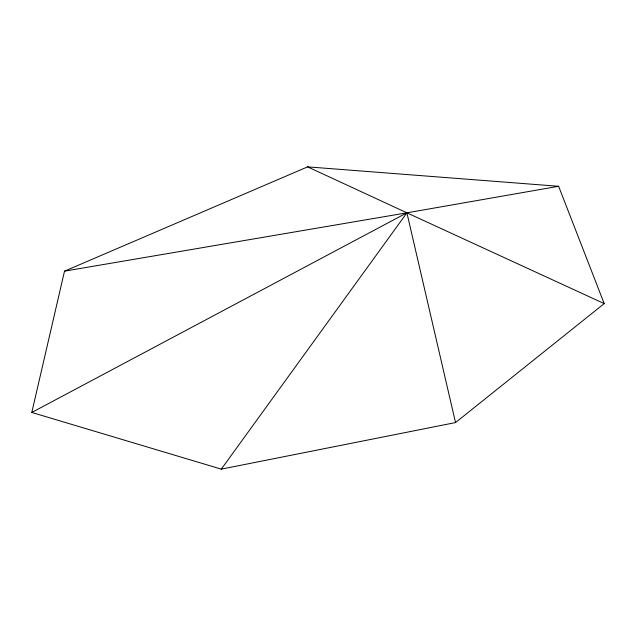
<?xml version="1.0" encoding="UTF-8"?>
<svg xmlns="http://www.w3.org/2000/svg" width="636" height="636" viewBox="0 0 636 636"><rect width="100%" height="100%" fill="white"/><g stroke="black" fill="none" stroke-linecap="round" stroke-linejoin="round"><path stroke-width="0.95" d="M31.8 412.454L64.514 271.151L307.617 166.863L558.623 186.284L604.2 303.603L455.527 422.574L221.312 469.137L31.8 412.454L406.897 212.822L558.623 186.284M221.312 469.137L406.897 212.822L604.2 303.603M64.514 271.151L406.897 212.822L455.527 422.574M307.617 166.863L406.897 212.822"/></g></svg>
